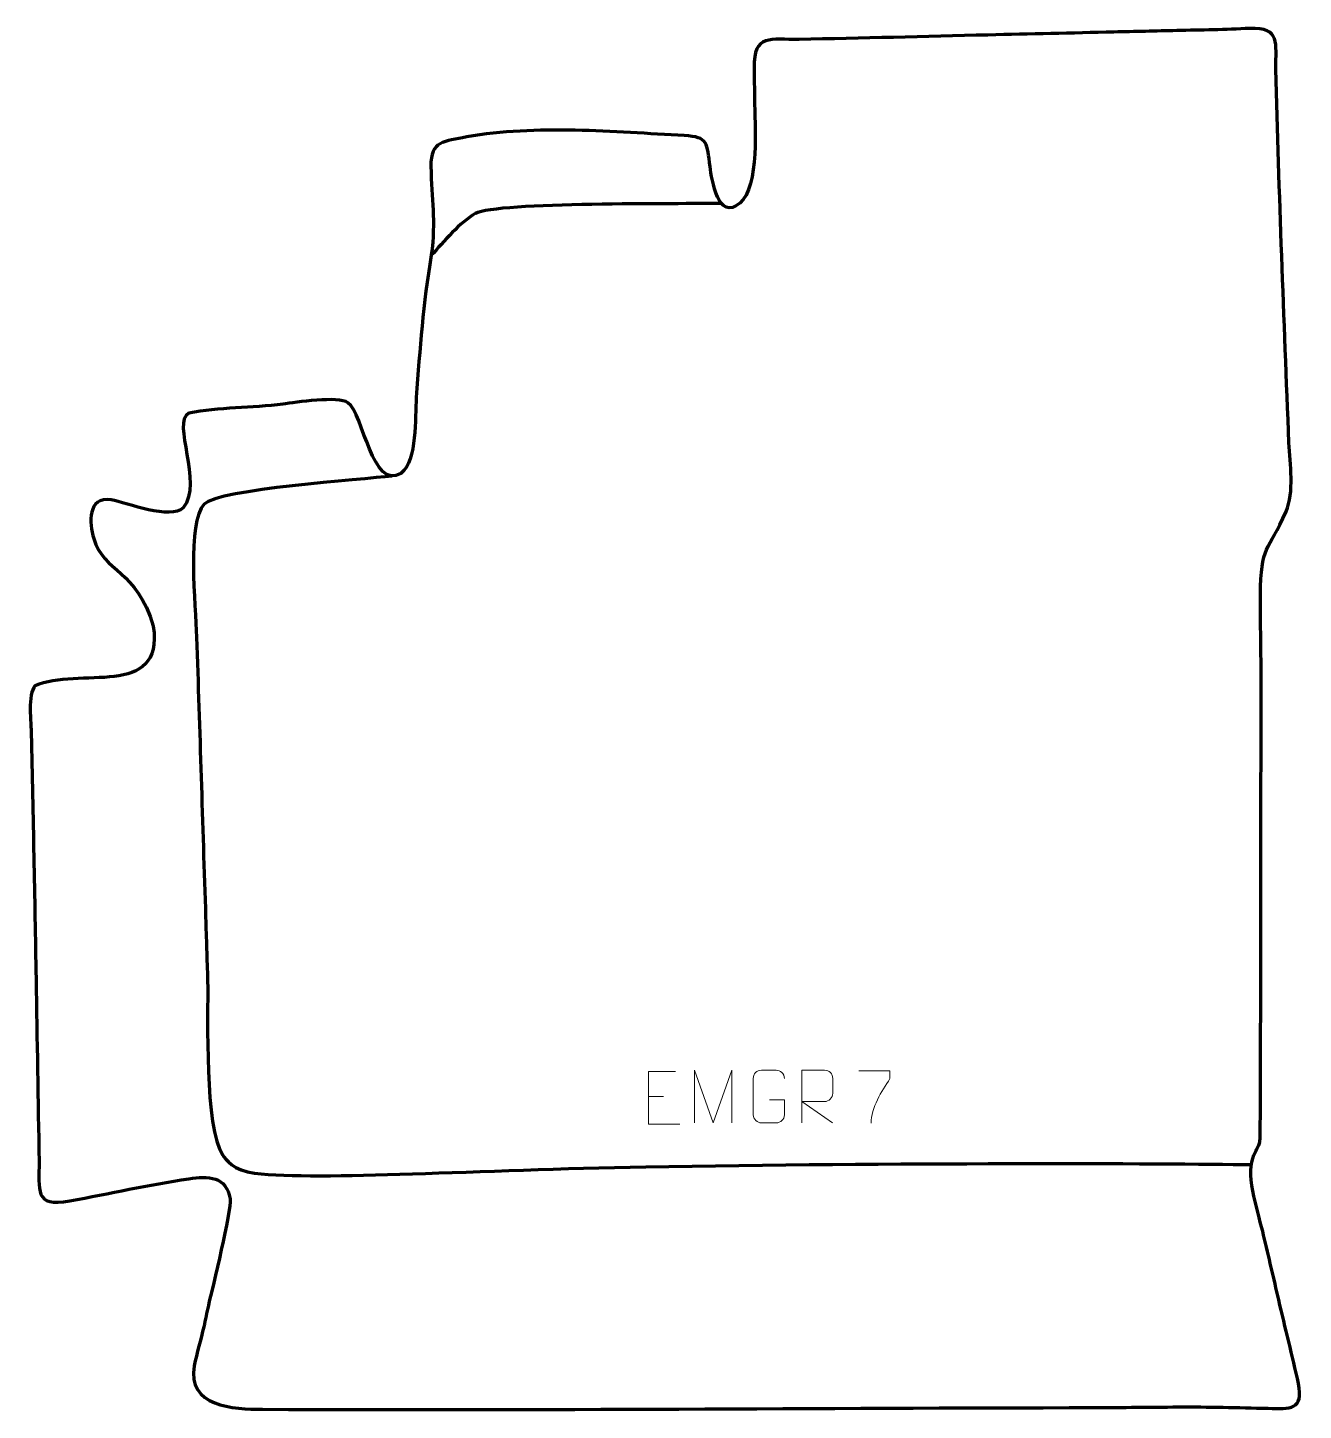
# Model space of a CAD drawing. Header units: millimetres. Extents: x -563 to 44, y -46 to 611.
import ezdxf

# ---------------------------------------------------------------- set-up
doc = ezdxf.new("R2010")
doc.units = ezdxf.units.MM
doc.header["$MEASUREMENT"] = 0
doc.layers.add('layer 1', color=7, linetype='Continuous')
doc.layers.add('layer 2', color=7, linetype='Continuous')

msp = doc.modelspace()

# ---------------------------------------------------------------- linework, layer by layer
at = {"layer": 'layer 1', "color": 142, "lineweight": 158}
for points, knots in [([(-232.8403, 527.48), (-251.4226, 527.1431), (-339.5523, 528.2673), (-349.7889, 522.694), (-349.7889, 522.694), (-357.1111, 518.7075), (-364.9505, 509.069), (-370.7769, 502.8702)], [0, 0, 0, 0, 0.33333333, 0.33333333, 0.33333333, 0.33333333, 1, 1, 1, 1]), ([(-389.3595, 397.991), (-403.7092, 396.3186), (-471.8583, 391.8121), (-478.7838, 384.6103), (-478.7838, 384.6103), (-486.9224, 376.1469), (-482.834, 336.3506), (-482.3216, 321.5127), (-482.3216, 321.5127), (-480.8552, 277.1235), (-479.4436, 232.7342), (-478.0356, 188.3431), (-478.0356, 188.3431), (-477.7193, 178.3685), (-477.4029, 168.3939), (-477.0865, 158.4193), (-477.0865, 158.4193), (-476.7575, 140.4101), (-478.776, 88.7943), (-469.9197, 75.3957), (-469.9197, 75.3957), (-468.7822, 73.6749), (-464.637, 67.9312), (-454.7717, 66.8395), (-454.7717, 66.8395), (-422.9337, 63.3163), (-348.3859, 68.5142), (-268.9121, 69.8954), (-268.9121, 69.8954), (-151.7986, 71.9308), (-21.5076, 71.568), (18.8346, 70.9132)], [0, 0, 0, 0, 0.11111111, 0.11111111, 0.11111111, 0.11111111, 0.22222222, 0.22222222, 0.22222222, 0.22222222, 0.33333333, 0.33333333, 0.33333333, 0.33333333, 0.44444444, 0.44444444, 0.44444444, 0.44444444, 0.55555556, 0.55555556, 0.55555556, 0.55555556, 0.66666667, 0.66666667, 0.66666667, 0.66666667, 0.77777778, 0.77777778, 0.77777778, 0.77777778, 1, 1, 1, 1])]:
    msp.add_open_spline(points, degree=3, knots=knots, dxfattribs=at)
at = {"layer": 'layer 1', "color": 250, "lineweight": 9}
for points, knots in [([(-254.683, 115.1196), (-254.683, 115.1196), (-267.5569, 115.1196), (-267.5569, 115.1196), (-267.5569, 115.1196), (-267.5569, 115.1196), (-267.5569, 90.166), (-267.5569, 90.166), (-267.5569, 90.166), (-267.5569, 90.166), (-252.6911, 90.166), (-252.6911, 90.166)], [0, 0, 0, 0, 0.25, 0.25, 0.25, 0.25, 0.5, 0.5, 0.5, 0.5, 1, 1, 1, 1]), ([(-245.6939, 90.7612), (-245.6939, 90.7612), (-245.6939, 115.7191), (-245.6939, 115.7191), (-245.6939, 115.7191), (-245.6939, 115.7191), (-236.7688, 90.7612), (-236.7688, 90.7612), (-236.7688, 90.7612), (-236.7688, 90.7612), (-228.0089, 115.7186), (-228.0089, 115.7186), (-228.0089, 115.7186), (-228.0089, 115.7186), (-228.0089, 90.7612), (-228.0089, 90.7612)], [0, 0, 0, 0, 0.2, 0.2, 0.2, 0.2, 0.4, 0.4, 0.4, 0.4, 0.6, 0.6, 0.6, 0.6, 1, 1, 1, 1]), ([(-210.1339, 101.7489), (-210.1339, 101.7489), (-202.9658, 101.7489), (-202.9658, 101.7489), (-202.9658, 101.7489), (-202.9658, 101.7489), (-202.9658, 94.5808), (-202.9658, 94.5808), (-202.9658, 94.5808), (-203.1055, 92.2574), (-204.7827, 90.7778), (-206.9305, 90.767), (-206.9305, 90.767), (-209.2623, 90.7674), (-211.5943, 90.7674), (-213.9258, 90.767), (-213.9258, 90.767), (-215.8507, 90.6616), (-217.8229, 92.5461), (-217.8117, 94.5634), (-217.8117, 94.5634), (-217.8113, 100.3335), (-217.8113, 106.1032), (-217.8117, 111.8725), (-217.8117, 111.8725), (-217.8075, 114.0106), (-216.0607, 115.7298), (-213.9084, 115.7164), (-213.9084, 115.7164), (-211.5827, 115.7164), (-209.2566, 115.7164), (-206.9305, 115.7164), (-206.9305, 115.7164), (-204.9838, 115.7518), (-202.9924, 114.2603), (-202.9658, 111.8226)], [0, 0, 0, 0, 0.1, 0.1, 0.1, 0.1, 0.2, 0.2, 0.2, 0.2, 0.3, 0.3, 0.3, 0.3, 0.4, 0.4, 0.4, 0.4, 0.5, 0.5, 0.5, 0.5, 0.6, 0.6, 0.6, 0.6, 0.7, 0.7, 0.7, 0.7, 0.8, 0.8, 0.8, 0.8, 1, 1, 1, 1]), ([(-194.7208, 90.7632), (-194.7208, 90.7632), (-194.7208, 115.7167), (-194.7208, 115.7167), (-194.7208, 115.7167), (-191.126, 115.7167), (-187.5305, 115.7167), (-183.9353, 115.7167), (-183.9353, 115.7167), (-181.61, 115.679), (-180.0527, 114.189), (-180.0568, 111.8226), (-180.0568, 111.8226), (-180.0572, 109.7871), (-180.0572, 106.7277), (-180.0568, 104.6917), (-180.0568, 104.6917), (-180.0633, 102.8162), (-181.8756, 100.8744), (-183.8851, 100.8553), (-183.8851, 100.8553), (-183.8851, 100.8553), (-194.7208, 100.8553), (-194.7208, 100.8553), (-194.7208, 100.8553), (-194.7208, 100.8553), (-180.0661, 90.7632), (-180.0661, 90.7632)], [0, 0, 0, 0, 0.125, 0.125, 0.125, 0.125, 0.25, 0.25, 0.25, 0.25, 0.375, 0.375, 0.375, 0.375, 0.5, 0.5, 0.5, 0.5, 0.625, 0.625, 0.625, 0.625, 0.75, 0.75, 0.75, 0.75, 1, 1, 1, 1]), ([(-167.655, 115.5292), (-167.655, 115.5292), (-152.8389, 115.5292), (-152.8389, 115.5292), (-152.8389, 115.5292), (-152.8392, 114.2796), (-152.8392, 113.03), (-152.8389, 111.7802), (-152.8389, 111.7802), (-156.8333, 105.7831), (-161.7485, 97.9495), (-161.7485, 90.5707)], [0, 0, 0, 0, 0.25, 0.25, 0.25, 0.25, 0.5, 0.5, 0.5, 0.5, 1, 1, 1, 1])]:
    msp.add_open_spline(points, degree=3, knots=knots, dxfattribs=at)
msp.add_open_spline([(-267.5569, 103.2399), (-267.5569, 103.2399), (-260.3888, 103.2399), (-260.3888, 103.2399)], degree=3, dxfattribs=at)
at = {"layer": 'layer 2', "color": 242, "lineweight": 158}
msp.add_open_spline([(-217.3855, 591.8779), (-217.7002, 608.319), (-209.4555, 605.1769), (-196.0422, 605.406), (-196.0422, 605.406), (-166.1488, 605.9373), (-136.1718, 606.7971), (-106.2716, 607.4941), (-106.2716, 607.4941), (-86.3236, 607.9591), (-66.3756, 608.4242), (-46.4276, 608.8892), (-46.4276, 608.8892), (-36.4536, 609.1217), (-26.4796, 609.3542), (-16.5056, 609.5867), (-16.5056, 609.5867), (-4.925, 609.8567), (6.593, 610.0031), (18.1598, 610.6572), (18.1598, 610.6572), (33.1242, 610.9939), (30.287, 603.7741), (30.586, 591.3445), (30.586, 591.3445), (32.0381, 532.2602), (34.4133, 472.8142), (36.7828, 413.7425), (36.7828, 413.7425), (37.3131, 403.8065), (39.3985, 390.3433), (35.3759, 381.1517), (35.3759, 381.1517), (26.8622, 361.6984), (23.3581, 365.4797), (23.2509, 341.2582), (23.2509, 341.2582), (23.1906, 327.6305), (23.5578, 313.998), (23.5474, 300.3648), (23.5474, 300.3648), (23.416, 229.8157), (23.4706, 159.2711), (23.1589, 88.7218), (23.1589, 88.7218), (23.062, 77.905), (22.9581, 82.7863), (19.5471, 73.8301), (19.5471, 73.8301), (16.3124, 65.3369), (22.5286, 46.7764), (24.741, 37.4021), (24.741, 37.4021), (27.1576, 27.1624), (29.5717, 16.9235), (31.9368, 6.6716), (31.9368, 6.6716), (34.9724, -6.5554), (38.387, -19.9181), (41.3295, -33.0893), (41.3295, -33.0893), (43.61, -45.7902), (37.6489, -45.0453), (26.8302, -44.8183), (26.8302, -44.8183), (12.3091, -44.5137), (-1.4009, -44.1132), (-15.9918, -44.1972), (-15.9918, -44.1972), (-29.1059, -44.2727), (-42.2172, -44.4479), (-55.332, -44.483), (-55.332, -44.483), (-187.1638, -44.7288), (-319.1741, -45.8094), (-450.9826, -45.2989), (-450.9826, -45.2989), (-464.7689, -45.2455), (-487.0338, -44.0769), (-483.403, -24.6188), (-483.403, -24.6188), (-482.2609, -18.4986), (-480.3039, -12.2236), (-478.91, -6.0863), (-478.91, -6.0863), (-478.1775, -2.7057), (-477.4524, 0.6766), (-476.72, 4.0573), (-476.72, 4.0573), (-474.8, 12.67), (-465.7532, 48.8472), (-466.3627, 54.5993), (-466.3627, 54.5993), (-468.2316, 65.4988), (-476.7164, 65.5181), (-485.977, 64.1824), (-485.977, 64.1824), (-505.4243, 61.2999), (-523.4638, 57.2409), (-542.6109, 53.6741), (-542.6109, 53.6741), (-559.7995, 50.4722), (-556.9898, 58.9015), (-557.1896, 72.4062), (-557.1896, 72.4062), (-557.6174, 101.3254), (-558.1429, 130.2518), (-558.6204, 159.1712), (-558.6204, 159.1712), (-559.2696, 197.8242), (-560.0394, 236.6138), (-560.8994, 275.2632), (-560.8994, 275.2632), (-561.017, 280.5482), (-562.6056, 294.6407), (-559.1354, 298.2937), (-559.1354, 298.2937), (-538.7779, 307.6552), (-497.7536, 291.5425), (-502.9108, 326.6379), (-502.9108, 326.6379), (-510.5986, 353.492), (-526.612, 352.3771), (-531.2016, 368.2723), (-531.2016, 368.2723), (-533.3492, 375.7102), (-534.2791, 388.2599), (-522.8923, 386.7119), (-522.8923, 386.7119), (-515.4414, 385.1785), (-494.4263, 376.9816), (-488.7088, 382.902), (-488.7088, 382.902), (-478.9785, 394.7623), (-494.4697, 423.7571), (-486.0219, 427.805), (-486.0219, 427.805), (-471.9493, 430.6996), (-456.0255, 430.2851), (-441.2905, 432.1959), (-441.2905, 432.1959), (-435.2334, 433.023), (-414.9061, 436.0833), (-410.3847, 432.8302), (-410.3847, 432.8302), (-403.127, 427.6085), (-398.6756, 390.6724), (-385.2081, 399.2804), (-385.2081, 399.2804), (-377.2399, 405.5299), (-378.6853, 425.6962), (-377.9331, 435.3296), (-377.9331, 435.3296), (-376.1558, 458.5834), (-374.8218, 479.7589), (-370.7769, 502.8702), (-370.7769, 502.8702), (-368.55, 520.0136), (-370.6532, 528.8699), (-370.9862, 545.13), (-370.9862, 545.13), (-371.2383, 557.4391), (-364.6349, 556.7801), (-353.9732, 559.1119), (-353.9732, 559.1119), (-321.0942, 564.8986), (-283.8871, 561.4967), (-250.5708, 559.7158), (-250.5708, 559.7158), (-238.9964, 559.0971), (-239.8286, 556.138), (-238.332, 544.9527), (-238.332, 544.9527), (-237.4923, 538.765), (-234.5232, 518.9455), (-224.1867, 527.58), (-224.1867, 527.58), (-214.7309, 535.4788), (-217.03, 565.2639), (-217.2124, 577.0094), (-217.2124, 577.0094), (-217.2596, 581.9664), (-217.3005, 586.9211), (-217.3855, 591.8779)], degree=3, knots=[0, 0, 0, 0, 0.0212766, 0.0212766, 0.0212766, 0.0212766, 0.04255319, 0.04255319, 0.04255319, 0.04255319, 0.06382979, 0.06382979, 0.06382979, 0.06382979, 0.08510638, 0.08510638, 0.08510638, 0.08510638, 0.10638298, 0.10638298, 0.10638298, 0.10638298, 0.12765957, 0.12765957, 0.12765957, 0.12765957, 0.14893617, 0.14893617, 0.14893617, 0.14893617, 0.17021277, 0.17021277, 0.17021277, 0.17021277, 0.19148936, 0.19148936, 0.19148936, 0.19148936, 0.21276596, 0.21276596, 0.21276596, 0.21276596, 0.23404255, 0.23404255, 0.23404255, 0.23404255, 0.25531915, 0.25531915, 0.25531915, 0.25531915, 0.27659574, 0.27659574, 0.27659574, 0.27659574, 0.29787234, 0.29787234, 0.29787234, 0.29787234, 0.31914894, 0.31914894, 0.31914894, 0.31914894, 0.34042553, 0.34042553, 0.34042553, 0.34042553, 0.36170213, 0.36170213, 0.36170213, 0.36170213, 0.38297872, 0.38297872, 0.38297872, 0.38297872, 0.40425532, 0.40425532, 0.40425532, 0.40425532, 0.42553191, 0.42553191, 0.42553191, 0.42553191, 0.44680851, 0.44680851, 0.44680851, 0.44680851, 0.46808511, 0.46808511, 0.46808511, 0.46808511, 0.4893617, 0.4893617, 0.4893617, 0.4893617, 0.5106383, 0.5106383, 0.5106383, 0.5106383, 0.53191489, 0.53191489, 0.53191489, 0.53191489, 0.55319149, 0.55319149, 0.55319149, 0.55319149, 0.57446809, 0.57446809, 0.57446809, 0.57446809, 0.59574468, 0.59574468, 0.59574468, 0.59574468, 0.61702128, 0.61702128, 0.61702128, 0.61702128, 0.63829787, 0.63829787, 0.63829787, 0.63829787, 0.65957447, 0.65957447, 0.65957447, 0.65957447, 0.68085106, 0.68085106, 0.68085106, 0.68085106, 0.70212766, 0.70212766, 0.70212766, 0.70212766, 0.72340426, 0.72340426, 0.72340426, 0.72340426, 0.74468085, 0.74468085, 0.74468085, 0.74468085, 0.76595745, 0.76595745, 0.76595745, 0.76595745, 0.78723404, 0.78723404, 0.78723404, 0.78723404, 0.80851064, 0.80851064, 0.80851064, 0.80851064, 0.82978723, 0.82978723, 0.82978723, 0.82978723, 0.85106383, 0.85106383, 0.85106383, 0.85106383, 0.87234043, 0.87234043, 0.87234043, 0.87234043, 0.89361702, 0.89361702, 0.89361702, 0.89361702, 0.91489362, 0.91489362, 0.91489362, 0.91489362, 0.93617021, 0.93617021, 0.93617021, 0.93617021, 0.95744681, 0.95744681, 0.95744681, 0.95744681, 1, 1, 1, 1], dxfattribs=at)

doc.saveas('drawing.dxf')
